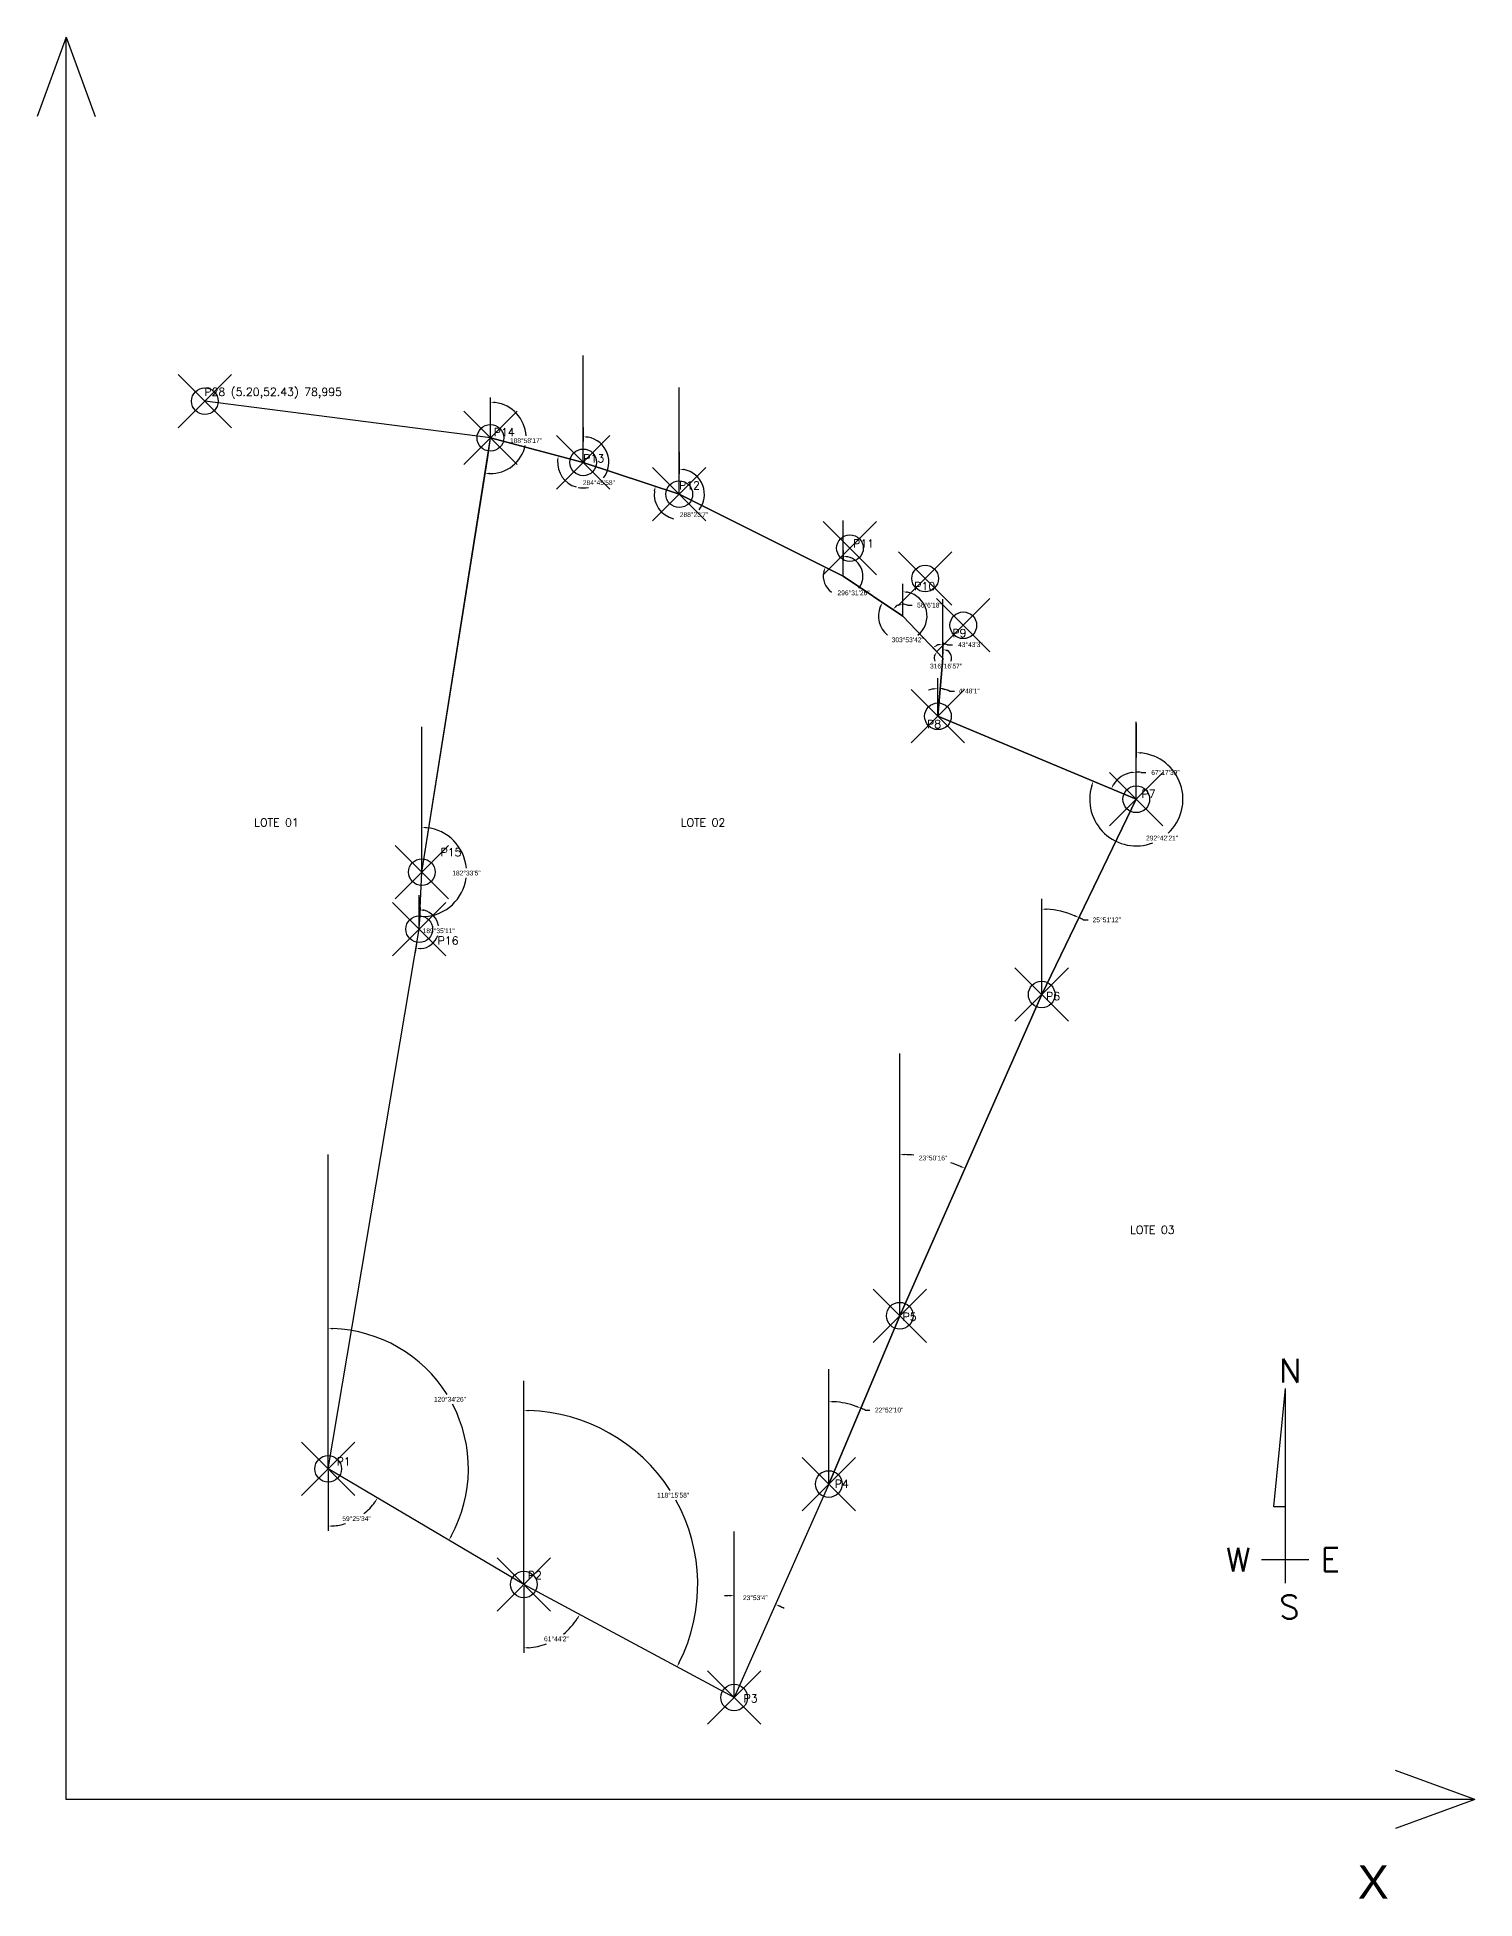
# Model space of a CAD drawing. Header units: inches. Extents: x 555647 to 1112117, y 8563097 to 17126483.
# Drawn here: x 556151.4 to 556205.3, y 8563210.8 to 8563280.6 of the extents above; entities that cross this region are included whole.
import ezdxf

# ---------------------------------------------------------------- set-up
doc = ezdxf.new("R2010")
doc.units = ezdxf.units.IN
doc.header["$MEASUREMENT"] = 0
doc.header["$PDMODE"] = 35
doc.header["$PDSIZE"] = -1
doc.linetypes.add('CONTINUO', pattern=[0])
for name, color, linetype in [('_CASA', 7, 'CONTINUO'), ('_MURO', 7, 'CONTINUO'), ('_PN', 7, 'CONTINUO'), ('MURO', 5, 'CONTINUO'), ('PORTÃO', 1, 'Continuous')]:
    doc.layers.add(name, color=color, linetype=linetype)
doc.styles.add('ARIAL', font='ARIAL', dxfattribs={"height": 0.2})
doc.styles.add('SIMPLEX', font='simplex.shx', dxfattribs={"height": 0.3})
doc.dimstyles.get("Standard").update_dxf_attribs({"dimtxt": 0.18, "dimasz": 0.18, "dimexe": 0.18, "dimexo": 0.0625, "dimgap": 0.09, "dimtad": 0, "dimtih": 1, "dimtoh": 1, "dimdec": 0, "dimzin": 0, "dimdsep": 46, "dimtxsty": 'Standard', "dimcen": 0.09, "dimaunit": 1, "dimadec": 3, "dimazin": 0, "dimtfac": 1, "dimtdec": 0, "dimtofl": 0, "dimtmove": 0, "dimatfit": 3, "dimfxl": 1, "dimtolj": 1, "dimtzin": 0, "dimarcsym": 0})

# ---------------------------------------------------------------- blocks, each defined once
blk = doc.blocks.new('SIMB_PONTO')
at = {"color": 0}
blk.add_point((0, 0), dxfattribs=at)
for tag in ['desc:', 'cota:', 'pto:']:
    blk.add_attdef(tag, (0, 0), '', height=1)
blk = doc.blocks.new('Norte2')
for p, q in [((0, 0.125), (0, -0.125)), ((0.28125, 0.0625), (0.28125, 0)), ((0.90625, 0), (0.28125, 0.0625)), ((0.90625, 0), (-0.125, 0))]:
    blk.add_line(p, q)
at = {"style": 'SIMPLEX'}
for s, p in [('W', (-0.0625, 0.3125)), ('S', (-0.3125, 0.03125)), ('N', (0.9375, 0.03125)), ('E', (-0.0625, -0.1875))]:
    blk.add_text(s, height=0.125, rotation=270, dxfattribs=at).set_placement(p)
blk = doc.blocks.new('*D62')
at = {"color": 0, "lineweight": -2, "transparency": 16777216}
for start, end in [(31.99767, 88.03882), (331.3874, 27.47943)]:
    blk.add_arc((556162.35, 8563226.939), 5.259, start, end, dxfattribs=at)
at = {"color": 0, "transparency": 16777216}
for points in [[(556162.529, 8563232.165), (556162.53, 8563232.225), (556162.35, 8563232.198)], [(556166.993, 8563224.406), (556166.941, 8563224.435), (556166.878, 8563224.264)]]:
    blk.add_solid(points, dxfattribs=at)
at = {"layer": 'Defpoints', "color": 0, "transparency": 16777216}
for p in [(556162.35, 8563238.722), (556167.535, 8563227.818), (556162.35, 8563226.939), (556162.35, 8563226.939), (556169.688, 8563222.604)]:
    blk.add_point(p, dxfattribs=at)
at = {"color": 0, "transparency": 16777216, "insert": (556166.917, 8563229.546), "char_height": 0.18, "attachment_point": 5}
blk.add_mtext('\\A1;120°34\'26"', dxfattribs=at)
blk = doc.blocks.new('*D63')
at = {"color": 0, "lineweight": -2, "transparency": 16777216}
for start, end in [(32.72794, 88.41827), (333.31549, 29.04128)]:
    blk.add_arc((556169.688, 8563222.604), 6.52, start, end, dxfattribs=at)
at = {"color": 0, "transparency": 16777216}
for points in [[(556169.867, 8563229.092), (556169.868, 8563229.152), (556169.688, 8563229.124)], [(556175.54, 8563219.662), (556175.487, 8563219.69), (556175.431, 8563219.516)]]:
    blk.add_solid(points, dxfattribs=at)
at = {"layer": 'Defpoints', "color": 0, "transparency": 16777216}
for p in [(556169.688, 8563230.237), (556176.085, 8563223.865), (556169.688, 8563222.604), (556169.688, 8563222.604), (556177.573, 8563218.364)]:
    blk.add_point(p, dxfattribs=at)
at = {"color": 0, "transparency": 16777216, "insert": (556175.285, 8563225.949), "char_height": 0.18, "attachment_point": 5}
blk.add_mtext('\\A1;118°15\'58"', dxfattribs=at)
blk = doc.blocks.new('*D64')
at = {"color": 0, "lineweight": -2, "transparency": 16777216}
for start, end in [(92.69657, 95.39314), (60.72246, 63.41903)]:
    blk.add_arc((556177.573, 8563218.364), 3.825, start, end, dxfattribs=at)
at = {"color": 0, "transparency": 16777216}
for points in [[(556177.392, 8563222.215), (556177.394, 8563222.155), (556177.573, 8563222.189)], [(556179.272, 8563221.758), (556179.297, 8563221.812), (556179.122, 8563221.861)]]:
    blk.add_solid(points, dxfattribs=at)
at = {"layer": 'Defpoints', "color": 0, "transparency": 16777216}
for p in [(556181.118, 8563226.37), (556177.573, 8563224.592), (556178.103, 8563222.152), (556177.573, 8563218.364), (556177.573, 8563218.364)]:
    blk.add_point(p, dxfattribs=at)
at = {"color": 0, "transparency": 16777216, "insert": (556178.365, 8563222.106), "char_height": 0.18, "attachment_point": 5}
blk.add_mtext('\\A1;23°53\'4"', dxfattribs=at)
blk = doc.blocks.new('*D65')
at = {"color": 0, "lineweight": -2, "transparency": 16777216}
blk.add_line((556182.483, 8563229.142), (556182.663, 8563229.142), dxfattribs=at)
for start, end in [(70.46988, 86.66056), (63.791, 67.13044)]:
    blk.add_arc((556181.118, 8563226.37), 3.089, start, end, dxfattribs=at)
at = {"color": 0, "transparency": 16777216}
for points in [[(556181.297, 8563229.424), (556181.299, 8563229.484), (556181.118, 8563229.459)], [(556182.162, 8563229.309), (556182.14, 8563229.253), (556182.319, 8563229.216)]]:
    blk.add_solid(points, dxfattribs=at)
at = {"layer": 'Defpoints', "color": 0, "transparency": 16777216}
for p in [(556183.78, 8563232.68), (556181.118, 8563230.679), (556181.528, 8563229.432), (556181.118, 8563226.37), (556181.118, 8563226.37)]:
    blk.add_point(p, dxfattribs=at)
at = {"color": 0, "transparency": 16777216, "insert": (556183.383, 8563229.142), "char_height": 0.18, "attachment_point": 5}
blk.add_mtext('\\A1;22°52\'10"', dxfattribs=at)
blk = doc.blocks.new('*D66')
at = {"color": 0, "lineweight": -2, "transparency": 16777216}
for start, end in [(84.98619, 88.29353), (67.86882, 71.5606)]:
    blk.add_arc((556183.78, 8563232.68), 6.044, start, end, dxfattribs=at)
at = {"color": 0, "transparency": 16777216}
for points in [[(556183.959, 8563238.691), (556183.96, 8563238.751), (556183.78, 8563238.724)], [(556186.068, 8563238.306), (556186.045, 8563238.251), (556186.222, 8563238.208)]]:
    blk.add_solid(points, dxfattribs=at)
at = {"layer": 'Defpoints', "color": 0, "transparency": 16777216}
for p in [(556189.1, 8563244.722), (556183.78, 8563242.517), (556185.435, 8563238.493), (556183.78, 8563232.68), (556183.78, 8563232.68)]:
    blk.add_point(p, dxfattribs=at)
at = {"color": 0, "transparency": 16777216, "insert": (556185.028, 8563238.593), "char_height": 0.18, "attachment_point": 5}
blk.add_mtext('\\A1;23°50\'16"', dxfattribs=at)
blk = doc.blocks.new('*D67')
at = {"color": 0, "lineweight": -2, "transparency": 16777216}
blk.add_line((556190.657, 8563247.521), (556190.837, 8563247.521), dxfattribs=at)
for start, end in [(67.36657, 86.77998), (60.92653, 64.14655)]:
    blk.add_arc((556189.1, 8563244.722), 3.203, start, end, dxfattribs=at)
at = {"color": 0, "transparency": 16777216}
for points in [[(556189.279, 8563247.89), (556189.281, 8563247.95), (556189.1, 8563247.925)], [(556190.345, 8563247.706), (556190.321, 8563247.651), (556190.497, 8563247.604)]]:
    blk.add_solid(points, dxfattribs=at)
at = {"layer": 'Defpoints', "color": 0, "transparency": 16777216}
for p in [(556192.648, 8563252.043), (556189.1, 8563248.314), (556189.58, 8563247.889), (556189.1, 8563244.722), (556189.1, 8563244.722)]:
    blk.add_point(p, dxfattribs=at)
at = {"color": 0, "transparency": 16777216, "insert": (556191.542, 8563247.521), "char_height": 0.18, "attachment_point": 5}
blk.add_mtext('\\A1;25°51\'12"', dxfattribs=at)
blk = doc.blocks.new('*D68')
at = {"color": 0, "lineweight": -2, "transparency": 16777216}
for p, q in [((556192.648, 8563254.889), (556192.648, 8563253.61)), ((556190.022, 8563253.141), (556191.202, 8563252.648))]:
    blk.add_line(p, q, dxfattribs=at)
for start, end in [(313.15802, 84.09616), (163.19807, 290.69712)]:
    blk.add_arc((556192.648, 8563252.043), 1.748, start, end, dxfattribs=at)
at = {"color": 0, "transparency": 16777216}
for points in [[(556192.826, 8563253.751), (556192.829, 8563253.811), (556192.648, 8563253.79)], [(556190.946, 8563252.558), (556191.003, 8563252.538), (556191.036, 8563252.717)]]:
    blk.add_solid(points, dxfattribs=at)
at = {"layer": 'Defpoints', "color": 0, "transparency": 16777216}
for p in [(556192.648, 8563254.951), (556189.964, 8563253.165), (556192.648, 8563252.043), (556192.191, 8563250.356)]:
    blk.add_point(p, dxfattribs=at)
at = {"color": 0, "transparency": 16777216, "insert": (556193.616, 8563250.588), "char_height": 0.18, "attachment_point": 5}
blk.add_mtext('\\A1;292°42\'21"', dxfattribs=at)
blk = doc.blocks.new('*D69')
at = {"color": 0, "lineweight": -2, "transparency": 16777216}
blk.add_line((556185.648, 8563256.101), (556185.828, 8563256.101), dxfattribs=at)
for start, end in [(99.90765, 109.8153), (65.30949, 85.19985), (65.38454, 75.29219)]:
    blk.add_arc((556185.212, 8563255.154), 1.042, start, end, dxfattribs=at)
at = {"color": 0, "transparency": 16777216}
for points in [[(556185.03, 8563256.21), (556185.035, 8563256.151), (556185.212, 8563256.196)], [(556185.472, 8563256.132), (556185.482, 8563256.192), (556185.299, 8563256.192)]]:
    blk.add_solid(points, dxfattribs=at)
at = {"layer": 'Defpoints', "color": 0, "transparency": 16777216}
for p in [(556185.396, 8563257.339), (556185.212, 8563256.588), (556185.241, 8563256.196), (556185.212, 8563255.154), (556185.212, 8563255.154)]:
    blk.add_point(p, dxfattribs=at)
at = {"color": 0, "transparency": 16777216, "insert": (556186.383, 8563256.101), "char_height": 0.18, "attachment_point": 5}
blk.add_mtext('\\A1;4°48\'1"', dxfattribs=at)
blk = doc.blocks.new('*D70')
at = {"color": 0, "lineweight": -2, "transparency": 16777216}
for p, q in [((556185.396, 8563257.929), (556185.396, 8563257.485)), ((556184.988, 8563257.765), (556185.294, 8563257.445))]:
    blk.add_line(p, q, dxfattribs=at)
for start, end in [(165.72894, 202.12562), (337.87438, 57.9886)]:
    blk.add_arc((556185.396, 8563257.339), 0.326, start, end, dxfattribs=at)
at = {"color": 0, "transparency": 16777216}
for points in [[(556185.053, 8563257.434), (556185.105, 8563257.404), (556185.17, 8563257.575)], [(556185.56, 8563257.587), (556185.577, 8563257.644), (556185.396, 8563257.665)]]:
    blk.add_solid(points, dxfattribs=at)
at = {"layer": 'Defpoints', "color": 0, "transparency": 16777216}
for p in [(556184.945, 8563257.81), (556185.396, 8563257.991), (556185.396, 8563257.339), (556185.71, 8563257.252)]:
    blk.add_point(p, dxfattribs=at)
at = {"color": 0, "transparency": 16777216, "insert": (556185.517, 8563257.036), "char_height": 0.18, "attachment_point": 5}
blk.add_mtext('\\A1;316°16\'57"', dxfattribs=at)
blk = doc.blocks.new('*D71')
at = {"color": 0, "lineweight": -2, "transparency": 16777216}
for p, q in [((556183.891, 8563259.738), (556183.891, 8563260.004)), ((556183.205, 8563259.373), (556182.985, 8563259.521))]:
    blk.add_line(p, q, dxfattribs=at)
for start, end in [(157.43314, 231.39049), (308.60951, 78.67181)]:
    blk.add_arc((556183.891, 8563258.912), 0.912, start, end, dxfattribs=at)
at = {"color": 0, "transparency": 16777216}
for points in [[(556183.023, 8563259.276), (556183.076, 8563259.248), (556183.134, 8563259.421)], [(556184.067, 8563259.776), (556184.073, 8563259.836), (556183.891, 8563259.824)]]:
    blk.add_solid(points, dxfattribs=at)
at = {"layer": 'Defpoints', "color": 0, "transparency": 16777216}
for p in [(556183.257, 8563259.338), (556183.891, 8563259.676), (556183.891, 8563258.912), (556184.785, 8563258.733)]:
    blk.add_point(p, dxfattribs=at)
at = {"color": 0, "transparency": 16777216, "insert": (556184.078, 8563258.02), "char_height": 0.18, "attachment_point": 5}
blk.add_mtext('\\A1;303°53\'42"', dxfattribs=at)
blk = doc.blocks.new('*D72')
at = {"color": 0, "lineweight": -2, "transparency": 16777216}
for p, q in [((556181.656, 8563261.372), (556181.656, 8563260.977)), ((556180.799, 8563260.842), (556181.152, 8563260.665))]:
    blk.add_line(p, q, dxfattribs=at)
for start, end in [(167.376, 234.32823), (322.52185, 76.10021)]:
    blk.add_arc((556181.656, 8563260.414), 0.744, start, end, dxfattribs=at)
at = {"color": 0, "transparency": 16777216}
for points in [[(556180.902, 8563260.586), (556180.959, 8563260.566), (556180.991, 8563260.746)], [(556181.831, 8563261.106), (556181.838, 8563261.165), (556181.656, 8563261.157)]]:
    blk.add_solid(points, dxfattribs=at)
at = {"layer": 'Defpoints', "color": 0, "transparency": 16777216}
for p in [(556181.656, 8563261.435), (556180.743, 8563260.87), (556181.656, 8563260.414), (556182.391, 8563260.299)]:
    blk.add_point(p, dxfattribs=at)
at = {"color": 0, "transparency": 16777216, "insert": (556182.047, 8563259.781), "char_height": 0.18, "attachment_point": 5}
blk.add_mtext('\\A1;296°31\'26"', dxfattribs=at)
blk = doc.blocks.new('*D73')
at = {"color": 0, "lineweight": -2, "transparency": 16777216}
for p, q in [((556175.514, 8563265.071), (556175.514, 8563264.242)), ((556174.004, 8563263.981), (556174.79, 8563263.72))]:
    blk.add_line(p, q, dxfattribs=at)
for start, end in [(321.67026, 79.05118), (172.56356, 256.94726)]:
    blk.add_arc((556175.514, 8563263.479), 0.943, start, end, dxfattribs=at)
at = {"color": 0, "transparency": 16777216}
for points in [[(556175.691, 8563264.375), (556175.697, 8563264.435), (556175.514, 8563264.422)], [(556174.55, 8563263.608), (556174.608, 8563263.594), (556174.619, 8563263.777)]]:
    blk.add_solid(points, dxfattribs=at)
at = {"layer": 'Defpoints', "color": 0, "transparency": 16777216}
for p in [(556175.514, 8563265.133), (556173.945, 8563264.001), (556175.514, 8563263.479), (556175.314, 8563262.557)]:
    blk.add_point(p, dxfattribs=at)
at = {"color": 0, "transparency": 16777216, "insert": (556176.066, 8563262.714), "char_height": 0.18, "attachment_point": 5}
blk.add_mtext('\\A1;288°23\'7"', dxfattribs=at)
blk = doc.blocks.new('*D74')
at = {"color": 0, "lineweight": -2, "transparency": 16777216}
for p, q in [((556171.913, 8563265.977), (556171.913, 8563265.458)), ((556170.655, 8563265.008), (556171.157, 8563264.875))]:
    blk.add_line(p, q, dxfattribs=at)
for start, end in [(322.7752, 79.26049), (175.97336, 253.81994), (258.31471, 281.68529)]:
    blk.add_arc((556171.913, 8563264.676), 0.962, start, end, dxfattribs=at)
at = {"color": 0, "transparency": 16777216}
for points in [[(556172.089, 8563265.591), (556172.095, 8563265.651), (556171.913, 8563265.638)], [(556170.924, 8563264.749), (556170.983, 8563264.739), (556170.983, 8563264.921)]]:
    blk.add_solid(points, dxfattribs=at)
at = {"layer": 'Defpoints', "color": 0, "transparency": 16777216}
for p in [(556171.913, 8563266.04), (556170.594, 8563265.024), (556171.913, 8563264.676), (556171.748, 8563263.729)]:
    blk.add_point(p, dxfattribs=at)
at = {"color": 0, "transparency": 16777216, "insert": (556172.5, 8563263.914), "char_height": 0.18, "attachment_point": 5}
blk.add_mtext('\\A1;284°45\'58"', dxfattribs=at)
blk = doc.blocks.new('*D75')
at = {"color": 0, "lineweight": -2, "transparency": 16777216}
for p, q in [((556168.433, 8563266.794), (556168.433, 8563267.112)), ((556168.246, 8563264.407), (556168.196, 8563264.093))]:
    blk.add_line(p, q, dxfattribs=at)
for start, end in [(3.22445, 82.29037), (268.73834, 347.72135)]:
    blk.add_arc((556168.433, 8563265.593), 1.339, start, end, dxfattribs=at)
at = {"color": 0, "transparency": 16777216}
for points in [[(556168.61, 8563266.89), (556168.614, 8563266.95), (556168.433, 8563266.932)], [(556168.401, 8563264.225), (556168.406, 8563264.285), (556168.224, 8563264.271)]]:
    blk.add_solid(points, dxfattribs=at)
at = {"layer": 'Defpoints', "color": 0, "transparency": 16777216}
for p in [(556168.433, 8563266.732), (556169.626, 8563266.201), (556168.433, 8563265.593), (556168.255, 8563264.469)]:
    blk.add_point(p, dxfattribs=at)
at = {"color": 0, "transparency": 16777216, "insert": (556169.767, 8563265.489), "char_height": 0.18, "attachment_point": 5}
blk.add_mtext('\\A1;188°58\'17"', dxfattribs=at)
blk = doc.blocks.new('*D76')
at = {"color": 0, "lineweight": -2, "transparency": 16777216}
for p, q in [((556165.863, 8563250.625), (556165.863, 8563251.168)), ((556165.804, 8563248.003), (556165.78, 8563247.461))]:
    blk.add_line(p, q, dxfattribs=at)
for start, end in [(4.88966, 83.83771), (273.6109, 352.54407)]:
    blk.add_arc((556165.863, 8563249.314), 1.674, start, end, dxfattribs=at)
at = {"color": 0, "transparency": 16777216}
for points in [[(556166.041, 8563250.948), (556166.044, 8563251.008), (556165.863, 8563250.988)], [(556165.968, 8563247.613), (556165.968, 8563247.673), (556165.788, 8563247.641)]]:
    blk.add_solid(points, dxfattribs=at)
at = {"layer": 'Defpoints', "color": 0, "transparency": 16777216}
for p in [(556165.863, 8563250.563), (556165.863, 8563249.314), (556165.807, 8563248.066), (556167.287, 8563248.434)]:
    blk.add_point(p, dxfattribs=at)
at = {"color": 0, "transparency": 16777216, "insert": (556167.537, 8563249.276), "char_height": 0.18, "attachment_point": 5}
blk.add_mtext('\\A1;182°33\'5"', dxfattribs=at)
blk = doc.blocks.new('*D77')
at = {"color": 0, "lineweight": -2, "transparency": 16777216}
for p, q in [((556165.767, 8563248.055), (556165.767, 8563247.725)), ((556165.621, 8563246.304), (556165.676, 8563246.63))]:
    blk.add_line(p, q, dxfattribs=at)
for start, end in [(9.34999, 75.8681), (274.54561, 340.75659)]:
    blk.add_arc((556165.767, 8563247.174), 0.732, start, end, dxfattribs=at)
at = {"color": 0, "transparency": 16777216}
for points in [[(556165.942, 8563247.853), (556165.95, 8563247.913), (556165.767, 8563247.905)], [(556165.824, 8563246.414), (556165.827, 8563246.474), (556165.646, 8563246.452)]]:
    blk.add_solid(points, dxfattribs=at)
at = {"layer": 'Defpoints', "color": 0, "transparency": 16777216}
for p in [(556165.767, 8563248.118), (556166.42, 8563247.504), (556165.767, 8563247.174), (556165.61, 8563246.243)]:
    blk.add_point(p, dxfattribs=at)
at = {"color": 0, "transparency": 16777216, "insert": (556166.496, 8563247.113), "char_height": 0.18, "attachment_point": 5}
blk.add_mtext('\\A1;189°35\'11"', dxfattribs=at)
blk = doc.blocks.new('*D110')
at = {"color": 0, "lineweight": -2, "transparency": 16777216}
blk.add_line((556162.35, 8563226.876), (556162.35, 8563224.609), dxfattribs=at)
for start, end in [(308.29908, 324.62734), (274.79888, 287.7774)]:
    blk.add_arc((556162.35, 8563226.939), 2.15, start, end, dxfattribs=at)
at = {"color": 0, "transparency": 16777216}
for points in [[(556164.078, 8563225.711), (556164.128, 8563225.678), (556164.201, 8563225.845)], [(556162.531, 8563224.767), (556162.528, 8563224.827), (556162.35, 8563224.789)]]:
    blk.add_solid(points, dxfattribs=at)
at = {"layer": 'Defpoints', "color": 0, "transparency": 16777216}
for p in [(556162.35, 8563238.722), (556162.35, 8563226.939), (556162.35, 8563226.939), (556163.078, 8563224.916), (556169.688, 8563222.604)]:
    blk.add_point(p, dxfattribs=at)
at = {"color": 0, "transparency": 16777216, "insert": (556163.415, 8563225.072), "char_height": 0.18, "attachment_point": 5}
blk.add_mtext('\\A1;59°25\'34"', dxfattribs=at)
blk = doc.blocks.new('*D111')
at = {"color": 0, "lineweight": -2, "transparency": 16777216}
blk.add_line((556169.688, 8563222.541), (556169.688, 8563220.046), dxfattribs=at)
for start, end in [(308.49572, 327.39503), (274.33873, 290.92181)]:
    blk.add_arc((556169.688, 8563222.604), 2.378, start, end, dxfattribs=at)
at = {"color": 0, "transparency": 16777216}
for points in [[(556171.665, 8563221.338), (556171.717, 8563221.308), (556171.782, 8563221.478)], [(556169.869, 8563220.203), (556169.867, 8563220.263), (556169.688, 8563220.226)]]:
    blk.add_solid(points, dxfattribs=at)
at = {"layer": 'Defpoints', "color": 0, "transparency": 16777216}
for p in [(556169.688, 8563230.237), (556169.688, 8563222.604), (556169.688, 8563222.604), (556170.523, 8563220.378), (556177.573, 8563218.364)]:
    blk.add_point(p, dxfattribs=at)
at = {"color": 0, "transparency": 16777216, "insert": (556170.908, 8563220.563), "char_height": 0.18, "attachment_point": 5}
blk.add_mtext('\\A1;61°44\'2"', dxfattribs=at)
blk = doc.blocks.new('*D112')
at = {"color": 0, "lineweight": -2, "transparency": 16777216}
blk.add_line((556192.827, 8563253.046), (556193.007, 8563253.046), dxfattribs=at)
for start, end in [(100.12732, 147.1669), (79.87268, 90)]:
    blk.add_arc((556192.648, 8563252.043), 1.02, start, end, dxfattribs=at)
at = {"color": 0, "transparency": 16777216}
for points in [[(556192.466, 8563253.076), (556192.471, 8563253.017), (556192.648, 8563253.062)], [(556191.817, 8563252.582), (556191.764, 8563252.609), (556191.707, 8563252.436)]]:
    blk.add_solid(points, dxfattribs=at)
at = {"layer": 'Defpoints', "color": 0, "transparency": 16777216}
for p in [(556185.212, 8563255.154), (556192.648, 8563254.951), (556191.928, 8563252.765), (556192.648, 8563252.043), (556192.648, 8563252.043)]:
    blk.add_point(p, dxfattribs=at)
at = {"color": 0, "transparency": 16777216, "insert": (556193.742, 8563253.046), "char_height": 0.18, "attachment_point": 5}
blk.add_mtext('\\A1;67°17\'39"', dxfattribs=at)
blk = doc.blocks.new('*D113')
at = {"color": 0, "lineweight": -2, "transparency": 16777216}
blk.add_line((556185.573, 8563257.839), (556185.753, 8563257.839), dxfattribs=at)
for start, end in [(109.53785, 114.1797), (70.46215, 90)]:
    blk.add_arc((556185.396, 8563257.339), 0.53, start, end, dxfattribs=at)
at = {"color": 0, "transparency": 16777216}
for points in [[(556185.195, 8563257.798), (556185.162, 8563257.847), (556185.029, 8563257.722)], [(556185.213, 8563257.868), (556185.223, 8563257.809), (556185.396, 8563257.869)]]:
    blk.add_solid(points, dxfattribs=at)
at = {"layer": 'Defpoints', "color": 0, "transparency": 16777216}
for p in [(556185.396, 8563259.551), (556183.891, 8563258.912), (556185.137, 8563257.802), (556185.396, 8563257.339), (556185.396, 8563257.339)]:
    blk.add_point(p, dxfattribs=at)
at = {"color": 0, "transparency": 16777216, "insert": (556186.428, 8563257.839), "char_height": 0.18, "attachment_point": 5}
blk.add_mtext('\\A1;43°43\'3"', dxfattribs=at)
blk = doc.blocks.new('*D114')
at = {"color": 0, "lineweight": -2, "transparency": 16777216}
blk.add_line((556184.067, 8563259.32), (556184.247, 8563259.32), dxfattribs=at)
for start, end in [(113.3926, 122.71235), (66.6074, 90)]:
    blk.add_arc((556183.891, 8563258.912), 0.444, start, end, dxfattribs=at)
at = {"color": 0, "transparency": 16777216}
for points in [[(556183.672, 8563259.264), (556183.63, 8563259.307), (556183.523, 8563259.16)], [(556183.709, 8563259.349), (556183.721, 8563259.29), (556183.891, 8563259.356)]]:
    blk.add_solid(points, dxfattribs=at)
at = {"layer": 'Defpoints', "color": 0, "transparency": 16777216}
for p in [(556181.656, 8563260.414), (556183.891, 8563260.126), (556183.622, 8563259.265), (556183.891, 8563258.912), (556183.891, 8563258.912)]:
    blk.add_point(p, dxfattribs=at)
at = {"color": 0, "transparency": 16777216, "insert": (556184.892, 8563259.32), "char_height": 0.18, "attachment_point": 5}
blk.add_mtext('\\A1;56°6\'18"', dxfattribs=at)

msp = doc.modelspace()

# ---------------------------------------------------------------- linework, layer by layer
for p, q in [((556152.53, 8563280.615), (556151.444, 8563277.642)), ((556152.53, 8563214.542), (556152.53, 8563280.615)), ((556152.53, 8563280.615), (556153.616, 8563277.642)), ((556171.913, 8563264.676), (556171.913, 8563268.678)), ((556168.433, 8563265.593), (556168.433, 8563266.868)), ((556175.514, 8563263.479), (556175.514, 8563267.483)), ((556181.656, 8563260.414), (556181.656, 8563262.495)), ((556183.891, 8563258.912), (556183.891, 8563260.126)), ((556185.396, 8563257.339), (556185.396, 8563259.551)), ((556185.212, 8563255.154), (556185.212, 8563256.588)), ((556165.863, 8563249.314), (556165.863, 8563254.761)), ((556192.648, 8563252.043), (556192.648, 8563254.951)), ((556165.767, 8563247.174), (556165.767, 8563248.446)), ((556189.1, 8563244.722), (556189.1, 8563248.314)), ((556183.78, 8563232.68), (556183.78, 8563242.517)), ((556162.35, 8563226.939), (556162.35, 8563238.722)), ((556181.118, 8563226.37), (556181.118, 8563230.679)), ((556169.688, 8563222.604), (556169.688, 8563230.237)), ((556177.573, 8563218.364), (556177.573, 8563224.592)), ((556205.337, 8563214.542), (556202.364, 8563215.628)), ((556205.337, 8563214.542), (556152.53, 8563214.542)), ((556205.337, 8563214.542), (556202.364, 8563213.457))]:
    msp.add_line(p, q)
for points in [[(556192.648, 8563252.043), (556189.1, 8563244.722), (556183.78, 8563232.68), (556181.118, 8563226.37), (556177.573, 8563218.364), (556169.688, 8563222.604), (556162.35, 8563226.939), (556165.767, 8563247.174), (556165.863, 8563249.314), (556168.433, 8563265.593), (556168.433, 8563265.593), (556171.913, 8563264.676), (556175.514, 8563263.479), (556181.656, 8563260.414), (556183.891, 8563258.912), (556185.396, 8563257.339), (556185.212, 8563255.154), (556192.648, 8563252.043)], [(556185.212, 8563255.154), (556185.396, 8563257.339), (556183.891, 8563258.912), (556181.656, 8563260.414), (556175.514, 8563263.479), (556171.913, 8563264.676), (556168.433, 8563265.593)]]:
    msp.add_lwpolyline(points)
at = {"layer": 'MURO'}
msp.add_line((556168.433, 8563265.593), (556157.731, 8563266.969), dxfattribs=at)
for points in [[(556181.118, 8563226.37), (556177.573, 8563218.364), (556169.688, 8563222.604), (556162.35, 8563226.939), (556165.767, 8563247.174), (556165.863, 8563249.314), (556168.338, 8563264.857), (556168.433, 8563265.593)], [(556181.118, 8563226.37), (556183.78, 8563232.68), (556189.1, 8563244.722), (556192.648, 8563252.043)]]:
    msp.add_lwpolyline(points, dxfattribs=at)
at = {"layer": 'PORTÃO'}
msp.add_line((556192.648, 8563252.043), (556185.212, 8563255.154), dxfattribs=at)

# ---------------------------------------------------------------- block references
at = {"xscale": 7.086614173228346, "yscale": 7.086614173228346, "zscale": 7.086614173228346, "rotation": 90}
msp.add_blockref('Norte2', (556198.229, 8563223.534), dxfattribs=at)
at = {"layer": '_CASA', "color": 3}
ref = msp.add_blockref('SIMB_PONTO', (556189.1, 8563244.722, 74.417), dxfattribs=at)
ref.add_attrib('COTA', 'P6 ', (556189.263, 8563244.509, 74.417), dxfattribs={"layer": '0', "color": 7, "height": 0.3, "style": 'SIMPLEX'})
at = {"layer": '_MURO', "color": 3}
ref = msp.add_blockref('SIMB_PONTO', (556157.731, 8563266.969, 78.995), dxfattribs=at)
ref.add_attrib('COTA', 'P28 (5.20,52.43) 78,995', (556157.712, 8563267.168, 78.995), dxfattribs={"layer": '0', "color": 7, "height": 0.3, "style": 'SIMPLEX'})
ref = msp.add_blockref('SIMB_PONTO', (556168.433, 8563265.593, 77.853), dxfattribs=at)
ref.add_attrib('COTA', 'P14 ', (556168.561, 8563265.654, 77.853), dxfattribs={"layer": '0', "color": 7, "height": 0.3, "style": 'SIMPLEX'})
ref = msp.add_blockref('SIMB_PONTO', (556171.913, 8563264.676, 77.312), dxfattribs=at)
ref.add_attrib('COTA', 'P13 ', (556171.913, 8563264.676), dxfattribs={"layer": '0', "color": 7, "height": 0.3, "style": 'SIMPLEX'})
ref = msp.add_blockref('SIMB_PONTO', (556175.514, 8563263.479, 76.848), dxfattribs=at)
ref.add_attrib('COTA', 'P12 ', (556175.505, 8563263.663, 76.848), dxfattribs={"layer": '0', "color": 7, "height": 0.3, "style": 'SIMPLEX'})
ref = msp.add_blockref('SIMB_PONTO', (556181.913, 8563261.459, 76.045), dxfattribs=at)
ref.add_attrib('COTA', 'P11 ', (556182.03, 8563261.477, 76.045), dxfattribs={"layer": '0', "color": 7, "height": 0.3, "style": 'SIMPLEX'})
ref = msp.add_blockref('SIMB_PONTO', (556184.733, 8563260.321, 75.693), dxfattribs=at)
ref.add_attrib('COTA', 'P10 ', (556184.323, 8563259.881, 75.693), dxfattribs={"layer": '0', "color": 7, "height": 0.3, "style": 'SIMPLEX'})
ref = msp.add_blockref('SIMB_PONTO', (556186.162, 8563258.566, 75.342), dxfattribs=at)
ref.add_attrib('COTA', 'P9 ', (556185.752, 8563258.126, 75.342), dxfattribs={"layer": '0', "color": 7, "height": 0.3, "style": 'SIMPLEX'})
ref = msp.add_blockref('SIMB_PONTO', (556185.212, 8563255.154, 74.402), dxfattribs=at)
ref.add_attrib('COTA', 'P8 ', (556184.802, 8563254.714, 74.402), dxfattribs={"layer": '0', "color": 7, "height": 0.3, "style": 'SIMPLEX'})
ref = msp.add_blockref('SIMB_PONTO', (556192.648, 8563252.043, 74.278), dxfattribs=at)
ref.add_attrib('COTA', 'P7 ', (556192.845, 8563252.094, 74.278), dxfattribs={"layer": '0', "color": 7, "height": 0.3, "style": 'SIMPLEX'})
ref = msp.add_blockref('SIMB_PONTO', (556165.863, 8563249.314, 75.877), dxfattribs=at)
ref.add_attrib('COTA', 'P15 ', (556166.563, 8563249.909, -0.077), dxfattribs={"layer": '0', "color": 7, "height": 0.3, "style": 'SIMPLEX'})
ref = msp.add_blockref('SIMB_PONTO', (556165.767, 8563247.174, 68.895), dxfattribs=at)
ref.add_attrib('COTA', 'P16 ', (556166.452, 8563246.595, 68.895), dxfattribs={"layer": '0', "color": 7, "height": 0.3, "style": 'SIMPLEX'})
ref = msp.add_blockref('SIMB_PONTO', (556183.78, 8563232.68, 69.559), dxfattribs=at)
ref.add_attrib('COTA', 'P5 ', (556183.883, 8563232.493, 69.559), dxfattribs={"layer": '0', "color": 7, "height": 0.3, "style": 'SIMPLEX'})
ref = msp.add_blockref('SIMB_PONTO', (556162.35, 8563226.939, 62.547), dxfattribs=at)
ref.add_attrib('COTA', 'P1 ', (556162.669, 8563227.064, 62.547), dxfattribs={"layer": '0', "color": 7, "height": 0.3, "style": 'SIMPLEX'})
ref = msp.add_blockref('SIMB_PONTO', (556181.118, 8563226.37, 65.821), dxfattribs=at)
ref.add_attrib('COTA', 'P4 ', (556181.343, 8563226.227, 65.821), dxfattribs={"layer": '0', "color": 7, "height": 0.3, "style": 'SIMPLEX'})
ref = msp.add_blockref('SIMB_PONTO', (556169.688, 8563222.604, 62.119), dxfattribs=at)
ref.add_attrib('COTA', 'P2', (556169.833, 8563222.798), dxfattribs={"layer": '0', "color": 7, "height": 0.3, "style": 'SIMPLEX'})
ref = msp.add_blockref('SIMB_PONTO', (556177.573, 8563218.364, 62.977), dxfattribs=at)
ref.add_attrib('COTA', 'P3', (556177.924, 8563218.183, 62.977), dxfattribs={"layer": '0', "color": 7, "height": 0.3, "style": 'SIMPLEX'})

# ---------------------------------------------------------------- texts
at = {"color": 7, "style": 'ARIAL'}
msp.add_text('X', height=1.248, rotation=359.99774, dxfattribs=at).set_placement((556200.948, 8563210.82))
at = {"layer": '_PN', "color": 7, "style": 'SIMPLEX'}
for s, p in [('LOTE 01', (556159.577, 8563251.023, 74.491)), ('LOTE 02', (556175.569, 8563251.023, 74.491)), ('LOTE 03', (556192.415, 8563235.751, 74.491))]:
    msp.add_text(s, height=0.3, dxfattribs=at).set_placement(p)

# ---------------------------------------------------------------- dimensions: what is measured, and where the dimension line sits
for base, center, p1, p2, picture, middle in [((556169.625525, 8563266.201295), (556168.432819, 8563265.59333), (556168.255323, 8563264.469016), (556168.432819, 8563266.731569), '*D75', (556169.767437, 8563265.48863)), ((556171.7482, 8563263.7286), (556171.9126, 8563264.6761), (556170.5942, 8563265.0236), (556171.9126, 8563266.0396), '*D74', (556172.4996, 8563263.9144)), ((556175.31422, 8563262.55709), (556175.5145, 8563263.47897), (556173.94486, 8563264.00067), (556175.5145, 8563265.13304), '*D73', (556176.06644, 8563262.71389)), ((556182.391092, 8563260.299357), (556181.656136, 8563260.413676), (556180.742678, 8563260.869583), (556181.656136, 8563261.434586), '*D72', (556182.047399, 8563259.781108)), ((556185.71027, 8563257.25189), (556185.39563, 8563257.33872), (556184.94474, 8563257.81026), (556185.39563, 8563257.99114), '*D70', (556185.51715, 8563257.03579)), ((556192.19137, 8563250.35561), (556192.64773, 8563252.04261), (556189.96446, 8563253.16537), (556192.64773, 8563254.95131), '*D68', (556193.61606, 8563250.58776)), ((556167.2873, 8563248.4337), (556165.8627, 8563249.3136), (556165.8071, 8563248.0657), (556165.8627, 8563250.5627), '*D76', (556167.5367, 8563249.2763)), ((556166.4204, 8563247.50364), (556165.76737, 8563247.1737), (556165.61013, 8563246.24265), (556165.76737, 8563248.11795), '*D77', (556166.49645, 8563247.11257))]:
    dim = msp.add_angular_dim_3p(base=base, center=center, p1=p1, p2=p2, dimstyle='Standard')
    dim.commit()
    dim.dimension.update_dxf_attribs({"geometry": picture, "text_midpoint": middle})
for base, line1, line2, picture, middle in [((556183.62152, 8563259.26473), ((556181.65614, 8563260.41368), (556183.89118, 8563258.91207)), ((556183.89118, 8563258.91207), (556183.89118, 8563260.12569)), '*D114', (556184.89245, 8563259.31953)), ((556185.1373, 8563257.80199), ((556183.89118, 8563258.91207), (556185.39563, 8563257.33872)), ((556185.39563, 8563257.33872), (556185.39563, 8563259.55072)), '*D113', (556186.42802, 8563257.83861)), ((556185.24125, 8563256.19569), ((556185.39563, 8563257.33872), (556185.21215, 8563255.15386)), ((556185.21215, 8563255.15386), (556185.21215, 8563256.5879)), '*D69', (556186.38251, 8563256.10081)), ((556191.9284, 8563252.7654), ((556185.2122, 8563255.1539), (556192.6477, 8563252.0426)), ((556192.6477, 8563252.0426), (556192.6477, 8563254.9513)), '*D112', (556193.742, 8563253.0464)), ((556189.58021, 8563247.88879), ((556192.64773, 8563252.04261), (556189.10023, 8563244.72168)), ((556189.10023, 8563244.72168), (556189.10023, 8563248.31367)), '*D67', (556191.5418, 8563247.52133)), ((556185.43458, 8563238.49259), ((556183.77965, 8563232.67976), (556183.77965, 8563242.51701)), ((556189.10023, 8563244.72168), (556183.77965, 8563232.67976)), '*D66', (556185.02786, 8563238.59329)), ((556167.53494, 8563227.81755), ((556169.68779, 8563222.60386), (556162.3499, 8563226.93894)), ((556162.3499, 8563226.93894), (556162.3499, 8563238.72228)), '*D62', (556166.9174, 8563229.54558)), ((556163.0784, 8563224.91642), ((556162.3499, 8563226.93894), (556162.3499, 8563238.72228)), ((556169.68779, 8563222.60386), (556162.3499, 8563226.93894)), '*D110', (556163.41543, 8563225.07187)), ((556181.5282, 8563229.4318), ((556183.7797, 8563232.6798), (556181.1184, 8563226.3704)), ((556181.1184, 8563226.3704), (556181.1184, 8563230.6792)), '*D65', (556183.3826, 8563229.1416)), ((556176.08503, 8563223.86542), ((556177.5731, 8563218.36404), (556169.68779, 8563222.60386)), ((556169.68779, 8563222.60386), (556169.68779, 8563230.23666)), '*D63', (556175.28469, 8563225.94914)), ((556170.52347, 8563220.37797), ((556169.68779, 8563222.60386), (556169.68779, 8563230.23666)), ((556177.5731, 8563218.36404), (556169.68779, 8563222.60386)), '*D111', (556170.9076, 8563220.56302)), ((556178.1029, 8563222.1521), ((556181.1184, 8563226.3704), (556177.5731, 8563218.364)), ((556177.5731, 8563218.364), (556177.5731, 8563224.5923)), '*D64', (556178.3646, 8563222.1062))]:
    dim = msp.add_angular_dim_2l(base=base, line1=line1, line2=line2, dimstyle='Standard')
    dim.commit()
    dim.dimension.update_dxf_attribs({"geometry": picture, "text_midpoint": middle})
dim = msp.add_angular_dim_3p(base=(556184.7854, 8563258.73341), center=(556183.89118, 8563258.91207), p1=(556183.25723, 8563259.33799), p2=(556183.89118, 8563259.67581), dimstyle='Standard')
dim.commit()
dim.dimension.update_dxf_attribs({"geometry": '*D71', "text_midpoint": (556184.07792, 8563258.0195), "dimtype": 165})

doc.saveas('drawing.dxf')
